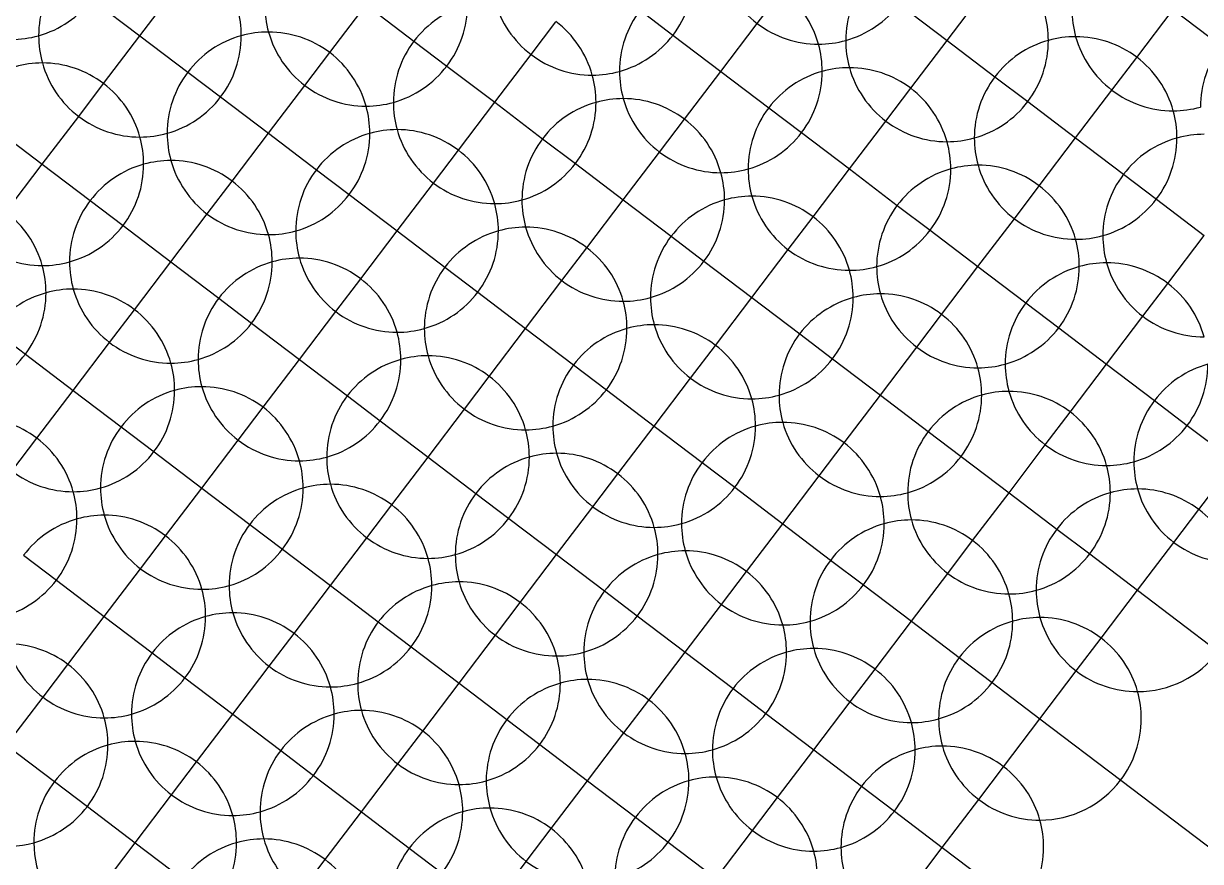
# Model space of a CAD drawing. Extents: x -4240 to 278603, y -63941 to 80916.
# Drawn here: x 23173 to 40594, y 12167 to 24573 of the extents above; entities that cross this region are included whole.
import ezdxf

# ---------------------------------------------------------------- set-up
doc = ezdxf.new("R2010")
doc.units = 0
doc.header["$LTSCALE"] = 1000
doc.header["$MEASUREMENT"] = 0

msp = doc.modelspace()

# ---------------------------------------------------------------- linework, layer by layer
at = {"color": 252}
for p, q in [((24896, 24392), (25433, 25101)), ((24896, 24392), (25433, 25101)), ((24187, 24930), (24896, 24392)), ((24187, 24930), (24896, 24392)), ((34033, 24573), (34402, 25059)), ((34033, 24573), (34402, 25059)), ((36843, 24323), (37381, 25031)), ((36843, 24323), (37381, 25031)), ((27706, 24142), (28244, 24850)), ((27706, 24142), (28244, 24850)), ((28244, 24850), (28952, 24313)), ((28244, 24850), (28952, 24313)), ((32300, 24771), (32786, 24402)), ((32300, 24771), (32786, 24402)), ((36134, 24860), (36843, 24323)), ((36134, 24860), (36843, 24323)), ((39653, 24072), (40191, 24781)), ((39653, 24072), (40191, 24781)), ((40191, 24781), (40899, 24243)), ((40191, 24781), (40899, 24243)), ((30685, 24114), (31054, 24600)), ((30685, 24114), (31054, 24600)), ((33495, 23864), (34033, 24573)), ((33495, 23864), (34033, 24573)), ((24358, 23684), (24896, 24392)), ((24358, 23684), (24896, 24392)), ((24896, 24392), (25604, 23854)), ((24896, 24392), (25604, 23854)), ((32786, 24402), (33495, 23864)), ((32786, 24402), (33495, 23864)), ((28952, 24313), (29438, 23943)), ((28952, 24313), (29438, 23943)), ((36305, 23614), (36843, 24323)), ((36305, 23614), (36843, 24323)), ((36843, 24323), (37551, 23785)), ((36843, 24323), (37551, 23785)), ((27337, 23656), (27706, 24142)), ((27337, 23656), (27706, 24142)), ((30147, 23406), (30685, 24114)), ((30147, 23406), (30685, 24114)), ((39284, 23586), (39653, 24072)), ((39284, 23586), (39653, 24072)), ((29438, 23943), (30147, 23406)), ((29438, 23943), (30147, 23406)), ((25604, 23854), (26090, 23485)), ((25604, 23854), (26090, 23485)), ((32957, 23156), (33495, 23864)), ((32957, 23156), (33495, 23864)), ((33495, 23864), (34203, 23326)), ((33495, 23864), (34203, 23326)), ((37551, 23785), (38038, 23416)), ((37551, 23785), (38038, 23416)), ((23989, 23197), (24358, 23684)), ((23989, 23197), (24358, 23684)), ((26799, 22947), (27337, 23656)), ((26799, 22947), (27337, 23656)), ((35936, 23128), (36305, 23614)), ((35936, 23128), (36305, 23614)), ((38746, 22878), (39284, 23586)), ((38746, 22878), (39284, 23586)), ((26090, 23485), (26799, 22947)), ((26090, 23485), (26799, 22947)), ((29609, 22697), (30147, 23406)), ((29609, 22697), (30147, 23406)), ((30147, 23406), (30855, 22868)), ((30147, 23406), (30855, 22868)), ((38038, 23416), (38746, 22878)), ((38038, 23416), (38746, 22878)), ((23451, 22489), (23989, 23197)), ((23451, 22489), (23989, 23197)), ((34203, 23326), (34690, 22957)), ((34203, 23326), (34690, 22957)), ((22742, 23027), (23451, 22489)), ((22742, 23027), (23451, 22489)), ((32588, 22669), (32957, 23156)), ((32588, 22669), (32957, 23156)), ((35398, 22419), (35936, 23128)), ((35398, 22419), (35936, 23128)), ((26261, 22239), (26799, 22947)), ((26261, 22239), (26799, 22947)), ((26799, 22947), (27507, 22409)), ((26799, 22947), (27507, 22409)), ((30855, 22868), (31342, 22499)), ((30855, 22868), (31342, 22499)), ((34690, 22957), (35398, 22419)), ((34690, 22957), (35398, 22419)), ((38208, 22169), (38746, 22878)), ((38208, 22169), (38746, 22878)), ((38746, 22878), (39454, 22340)), ((38746, 22878), (39454, 22340)), ((29240, 22211), (29609, 22697)), ((29240, 22211), (29609, 22697)), ((32050, 21961), (32588, 22669)), ((32050, 21961), (32588, 22669)), ((22913, 21780), (23451, 22489)), ((22913, 21780), (23451, 22489)), ((23451, 22489), (24159, 21951)), ((23451, 22489), (24159, 21951)), ((31342, 22499), (32050, 21961)), ((31342, 22499), (32050, 21961)), ((27507, 22409), (27994, 22040)), ((27507, 22409), (27994, 22040)), ((34860, 21711), (35398, 22419)), ((34860, 21711), (35398, 22419)), ((35398, 22419), (36106, 21881)), ((35398, 22419), (36106, 21881)), ((39454, 22340), (39941, 21971)), ((39454, 22340), (39941, 21971)), ((25892, 21753), (26261, 22239)), ((25892, 21753), (26261, 22239)), ((28702, 21502), (29240, 22211)), ((28702, 21502), (29240, 22211)), ((37839, 21683), (38208, 22169)), ((37839, 21683), (38208, 22169)), ((24159, 21951), (24646, 21582)), ((24159, 21951), (24646, 21582)), ((27994, 22040), (28702, 21502)), ((27994, 22040), (28702, 21502)), ((31512, 21252), (32050, 21961)), ((31512, 21252), (32050, 21961)), ((32050, 21961), (32758, 21423)), ((32050, 21961), (32758, 21423)), ((39941, 21971), (40649, 21433)), ((39941, 21971), (40649, 21433)), ((36106, 21881), (36593, 21512)), ((36106, 21881), (36593, 21512)), ((25354, 21044), (25892, 21753)), ((25354, 21044), (25892, 21753)), ((34491, 21225), (34860, 21711)), ((34491, 21225), (34860, 21711)), ((37301, 20975), (37839, 21683)), ((37301, 20975), (37839, 21683)), ((24646, 21582), (25354, 21044)), ((24646, 21582), (25354, 21044)), ((28164, 20794), (28702, 21502)), ((28164, 20794), (28702, 21502)), ((28702, 21502), (29410, 20965)), ((28702, 21502), (29410, 20965)), ((36593, 21512), (37301, 20975)), ((36593, 21512), (37301, 20975)), ((40111, 20724), (40649, 21433)), ((40111, 20724), (40649, 21433)), ((32758, 21423), (33245, 21054)), ((32758, 21423), (33245, 21054)), ((31143, 20766), (31512, 21252)), ((31143, 20766), (31512, 21252)), ((33953, 20516), (34491, 21225)), ((33953, 20516), (34491, 21225)), ((24816, 20336), (25354, 21044)), ((24816, 20336), (25354, 21044)), ((25354, 21044), (26062, 20506)), ((25354, 21044), (26062, 20506)), ((29410, 20965), (29897, 20595)), ((29410, 20965), (29897, 20595)), ((33245, 21054), (33953, 20516)), ((33245, 21054), (33953, 20516)), ((36763, 20266), (37301, 20975)), ((36763, 20266), (37301, 20975)), ((37301, 20975), (38010, 20437)), ((37301, 20975), (38010, 20437)), ((27795, 20308), (28164, 20794)), ((27795, 20308), (28164, 20794)), ((30605, 20058), (31143, 20766)), ((30605, 20058), (31143, 20766)), ((29897, 20595), (30605, 20058)), ((29897, 20595), (30605, 20058)), ((39742, 20238), (40111, 20724)), ((39742, 20238), (40111, 20724)), ((26062, 20506), (26549, 20137)), ((26062, 20506), (26549, 20137)), ((33415, 19808), (33953, 20516)), ((33415, 19808), (33953, 20516)), ((33953, 20516), (34662, 19978)), ((33953, 20516), (34662, 19978)), ((38010, 20437), (38496, 20068)), ((38010, 20437), (38496, 20068)), ((24447, 19849), (24816, 20336)), ((24447, 19849), (24816, 20336)), ((27257, 19599), (27795, 20308)), ((27257, 19599), (27795, 20308)), ((36394, 19780), (36763, 20266)), ((36394, 19780), (36763, 20266)), ((39204, 19530), (39742, 20238)), ((39204, 19530), (39742, 20238)), ((22714, 20048), (23201, 19679)), ((22714, 20048), (23201, 19679)), ((26549, 20137), (27257, 19599)), ((26549, 20137), (27257, 19599)), ((30067, 19349), (30605, 20058)), ((30067, 19349), (30605, 20058)), ((30605, 20058), (31314, 19520)), ((30605, 20058), (31314, 19520)), ((38496, 20068), (39204, 19530)), ((38496, 20068), (39204, 19530)), ((34662, 19978), (35148, 19609)), ((34662, 19978), (35148, 19609)), ((23909, 19141), (24447, 19849)), ((23909, 19141), (24447, 19849)), ((33046, 19321), (33415, 19808)), ((33046, 19321), (33415, 19808)), ((35856, 19071), (36394, 19780)), ((35856, 19071), (36394, 19780)), ((23201, 19679), (23909, 19141)), ((23201, 19679), (23909, 19141)), ((26719, 18891), (27257, 19599)), ((26719, 18891), (27257, 19599)), ((27257, 19599), (27966, 19061)), ((27257, 19599), (27966, 19061)), ((31314, 19520), (31800, 19151)), ((31314, 19520), (31800, 19151)), ((35148, 19609), (35856, 19071)), ((35148, 19609), (35856, 19071)), ((38667, 18821), (39204, 19530)), ((38667, 18821), (39204, 19530)), ((39204, 19530), (39913, 18992)), ((39204, 19530), (39913, 18992)), ((29698, 18863), (30067, 19349)), ((29698, 18863), (30067, 19349)), ((32508, 18613), (33046, 19321)), ((32508, 18613), (33046, 19321)), ((23371, 18432), (23909, 19141)), ((23371, 18432), (23909, 19141)), ((23909, 19141), (24618, 18603)), ((23909, 19141), (24618, 18603)), ((27966, 19061), (28452, 18692)), ((27966, 19061), (28452, 18692)), ((31800, 19151), (32508, 18613)), ((31800, 19151), (32508, 18613)), ((35319, 18363), (35856, 19071)), ((35319, 18363), (35856, 19071)), ((35856, 19071), (36565, 18533)), ((35856, 19071), (36565, 18533)), ((39913, 18992), (40399, 18623)), ((39913, 18992), (40399, 18623)), ((26350, 18405), (26719, 18891)), ((26350, 18405), (26719, 18891)), ((29160, 18154), (29698, 18863)), ((29160, 18154), (29698, 18863)), ((38297, 18335), (38667, 18821)), ((38297, 18335), (38667, 18821)), ((28452, 18692), (29160, 18154)), ((28452, 18692), (29160, 18154)), ((24618, 18603), (25104, 18234)), ((24618, 18603), (25104, 18234)), ((31971, 17904), (32508, 18613)), ((31971, 17904), (32508, 18613)), ((32508, 18613), (33217, 18075)), ((32508, 18613), (33217, 18075)), ((36565, 18533), (37051, 18164)), ((36565, 18533), (37051, 18164)), ((40399, 18623), (41108, 18085)), ((40399, 18623), (41108, 18085)), ((23002, 17946), (23371, 18432)), ((23002, 17946), (23371, 18432)), ((25812, 17696), (26350, 18405)), ((25812, 17696), (26350, 18405)), ((34949, 17877), (35319, 18363)), ((34949, 17877), (35319, 18363)), ((37760, 17627), (38297, 18335)), ((37760, 17627), (38297, 18335)), ((25104, 18234), (25812, 17696)), ((25104, 18234), (25812, 17696)), ((28623, 17446), (29160, 18154)), ((28623, 17446), (29160, 18154)), ((29160, 18154), (29869, 17617)), ((29160, 18154), (29869, 17617)), ((37051, 18164), (37760, 17627)), ((37051, 18164), (37760, 17627)), ((33217, 18075), (33703, 17706)), ((33217, 18075), (33703, 17706)), ((40570, 17376), (41108, 18085)), ((40570, 17376), (41108, 18085)), ((31601, 17418), (31971, 17904)), ((31601, 17418), (31971, 17904)), ((34412, 17168), (34949, 17877)), ((34412, 17168), (34949, 17877)), ((25275, 16988), (25812, 17696)), ((25275, 16988), (25812, 17696)), ((25812, 17696), (26521, 17158)), ((25812, 17696), (26521, 17158)), ((29869, 17617), (30355, 17247)), ((29869, 17617), (30355, 17247)), ((33703, 17706), (34412, 17168)), ((33703, 17706), (34412, 17168)), ((37222, 16918), (37760, 17627)), ((37222, 16918), (37760, 17627)), ((37760, 17627), (38468, 17089)), ((37760, 17627), (38468, 17089)), ((28253, 16960), (28623, 17446)), ((28253, 16960), (28623, 17446)), ((30355, 17247), (31064, 16710)), ((30355, 17247), (31064, 16710)), ((31064, 16710), (31601, 17418)), ((31064, 16710), (31601, 17418)), ((40201, 16890), (40570, 17376)), ((40201, 16890), (40570, 17376)), ((26521, 17158), (27007, 16789)), ((26521, 17158), (27007, 16789)), ((33874, 16460), (34412, 17168)), ((33874, 16460), (34412, 17168)), ((34412, 17168), (35120, 16630)), ((34412, 17168), (35120, 16630)), ((38468, 17089), (38954, 16720)), ((38468, 17089), (38954, 16720)), ((24905, 16501), (25275, 16988)), ((24905, 16501), (25275, 16988)), ((27716, 16251), (28253, 16960)), ((27716, 16251), (28253, 16960)), ((36853, 16432), (37222, 16918)), ((36853, 16432), (37222, 16918)), ((27007, 16789), (27716, 16251)), ((27007, 16789), (27716, 16251)), ((39663, 16182), (40201, 16890)), ((39663, 16182), (40201, 16890)), ((23173, 16700), (23659, 16331)), ((23173, 16700), (23659, 16331)), ((30526, 16001), (31064, 16710)), ((30526, 16001), (31064, 16710)), ((31064, 16710), (31772, 16172)), ((31064, 16710), (31772, 16172)), ((35120, 16630), (35606, 16261)), ((35120, 16630), (35606, 16261)), ((38954, 16720), (39663, 16182)), ((38954, 16720), (39663, 16182)), ((24368, 15793), (24905, 16501)), ((24368, 15793), (24905, 16501)), ((33505, 15973), (33874, 16460)), ((33505, 15973), (33874, 16460)), ((36315, 15723), (36853, 16432)), ((36315, 15723), (36853, 16432)), ((23659, 16331), (24368, 15793)), ((23659, 16331), (24368, 15793)), ((27178, 15543), (27716, 16251)), ((27178, 15543), (27716, 16251)), ((27716, 16251), (28424, 15713)), ((27716, 16251), (28424, 15713)), ((35606, 16261), (36315, 15723)), ((35606, 16261), (36315, 15723)), ((31772, 16172), (32258, 15803)), ((31772, 16172), (32258, 15803)), ((39125, 15473), (39663, 16182)), ((39125, 15473), (39663, 16182)), ((39663, 16182), (40858, 15275)), ((39663, 16182), (40858, 15275)), ((30157, 15515), (30526, 16001)), ((30157, 15515), (30526, 16001)), ((32967, 15265), (33505, 15973)), ((32967, 15265), (33505, 15973)), ((23830, 15084), (24368, 15793)), ((23830, 15084), (24368, 15793)), ((24368, 15793), (25076, 15255)), ((24368, 15793), (25076, 15255)), ((28424, 15713), (28910, 15344)), ((28424, 15713), (28910, 15344)), ((32258, 15803), (32967, 15265)), ((32258, 15803), (32967, 15265)), ((35777, 15015), (36315, 15723)), ((35777, 15015), (36315, 15723)), ((36315, 15723), (37023, 15185)), ((36315, 15723), (37023, 15185)), ((26809, 15057), (27178, 15543)), ((26809, 15057), (27178, 15543)), ((29619, 14806), (30157, 15515)), ((29619, 14806), (30157, 15515)), ((28910, 15344), (29619, 14806)), ((28910, 15344), (29619, 14806)), ((38756, 14987), (39125, 15473)), ((38756, 14987), (39125, 15473)), ((25076, 15255), (25562, 14886)), ((25076, 15255), (25562, 14886)), ((32429, 14556), (32967, 15265)), ((32429, 14556), (32967, 15265)), ((32967, 15265), (33675, 14727)), ((32967, 15265), (33675, 14727)), ((37023, 15185), (37510, 14816)), ((37023, 15185), (37510, 14816)), ((23461, 14598), (23830, 15084)), ((23461, 14598), (23830, 15084)), ((26271, 14348), (26809, 15057)), ((26271, 14348), (26809, 15057)), ((35408, 14529), (35777, 15015)), ((35408, 14529), (35777, 15015)), ((38218, 14279), (38756, 14987)), ((38218, 14279), (38756, 14987)), ((25562, 14886), (26271, 14348)), ((25562, 14886), (26271, 14348)), ((37510, 14816), (38218, 14279)), ((37510, 14816), (38218, 14279)), ((29081, 14098), (29619, 14806)), ((29081, 14098), (29619, 14806)), ((29619, 14806), (30327, 14269)), ((29619, 14806), (30327, 14269)), ((33675, 14727), (34162, 14358)), ((33675, 14727), (34162, 14358)), ((22923, 13890), (23461, 14598)), ((22923, 13890), (23461, 14598)), ((32060, 14070), (32429, 14556)), ((32060, 14070), (32429, 14556)), ((34870, 13820), (35408, 14529)), ((34870, 13820), (35408, 14529)), ((25733, 13640), (26271, 14348)), ((25733, 13640), (26271, 14348)), ((26271, 14348), (26979, 13810)), ((26271, 14348), (26979, 13810)), ((34162, 14358), (34870, 13820)), ((34162, 14358), (34870, 13820)), ((30327, 14269), (30814, 13899)), ((30327, 14269), (30814, 13899)), ((37680, 13570), (38218, 14279)), ((37680, 13570), (38218, 14279)), ((38218, 14279), (39413, 13372)), ((38218, 14279), (39413, 13372)), ((28712, 13612), (29081, 14098)), ((28712, 13612), (29081, 14098)), ((31522, 13362), (32060, 14070)), ((31522, 13362), (32060, 14070)), ((22923, 13890), (23631, 13352)), ((22923, 13890), (23631, 13352)), ((26979, 13810), (27466, 13441)), ((26979, 13810), (27466, 13441)), ((30814, 13899), (31522, 13362)), ((30814, 13899), (31522, 13362)), ((34332, 13112), (34870, 13820)), ((34332, 13112), (34870, 13820)), ((34870, 13820), (35578, 13282)), ((34870, 13820), (35578, 13282)), ((25364, 13153), (25733, 13640)), ((25364, 13153), (25733, 13640)), ((28174, 12903), (28712, 13612)), ((28174, 12903), (28712, 13612)), ((27466, 13441), (28174, 12903)), ((27466, 13441), (28174, 12903)), ((37311, 13084), (37680, 13570)), ((37311, 13084), (37680, 13570)), ((23631, 13352), (24118, 12983)), ((23631, 13352), (24118, 12983)), ((30984, 12653), (31522, 13362)), ((30984, 12653), (31522, 13362)), ((31522, 13362), (32230, 12824)), ((31522, 13362), (32230, 12824)), ((35578, 13282), (36065, 12913)), ((35578, 13282), (36065, 12913)), ((39413, 13372), (51681, 4059)), ((39413, 13372), (51681, 4059)), ((24826, 12445), (25364, 13153)), ((24826, 12445), (25364, 13153)), ((33963, 12625), (34332, 13112)), ((33963, 12625), (34332, 13112)), ((36773, 12375), (37311, 13084)), ((36773, 12375), (37311, 13084)), ((24118, 12983), (24826, 12445)), ((24118, 12983), (24826, 12445)), ((27636, 12195), (28174, 12903)), ((27636, 12195), (28174, 12903)), ((28174, 12903), (28882, 12365)), ((28174, 12903), (28882, 12365)), ((36065, 12913), (36773, 12375)), ((36065, 12913), (36773, 12375)), ((32230, 12824), (32717, 12455)), ((32230, 12824), (32717, 12455)), ((30615, 12167), (30984, 12653)), ((30615, 12167), (30984, 12653)), ((33425, 11917), (33963, 12625)), ((33425, 11917), (33963, 12625)), ((23919, 11250), (24826, 12445)), ((23919, 11250), (24826, 12445)), ((24826, 12445), (25534, 11907)), ((24826, 12445), (25534, 11907)), ((32717, 12455), (33425, 11917)), ((32717, 12455), (33425, 11917)), ((36235, 11667), (36773, 12375)), ((36235, 11667), (36773, 12375)), ((36773, 12375), (37968, 11468)), ((36773, 12375), (37968, 11468)), ((27267, 11709), (27636, 12195)), ((27267, 11709), (27636, 12195)), ((28882, 12365), (29369, 11996)), ((28882, 12365), (29369, 11996)), ((30077, 11458), (30615, 12167)), ((30077, 11458), (30615, 12167))]:
    msp.add_line(p, q, dxfattribs=at)
for centre, start, end in [((24896, 24392), 142.7966, 180), ((24896, 24392), 142.7966, 180), ((31592, 25309), 322.7966, 0), ((31592, 25309), 322.7966, 0), ((34940, 25767), 195.5932, 232.7966), ((36843, 24323), 142.7966, 180), ((36843, 24323), 142.7966, 180), ((22992, 25837), 285.5932, 322.7966), ((22992, 25837), 285.5932, 322.7966), ((33495, 23864), 15.5932, 52.7966), ((33495, 23864), 15.5932, 52.7966), ((24896, 24392), 0, 15.5932), ((24896, 24392), 0, 15.5932), ((28244, 24850), 180, 195.5932), ((28244, 24850), 180, 195.5932), ((30147, 23406), 105.5932, 142.7966), ((30147, 23406), 105.5932, 142.7966), ((28244, 24850), 322.7966, 0), ((28244, 24850), 322.7966, 0), ((31592, 25309), 195.5932, 232.7966), ((31592, 25309), 195.5932, 232.7966), ((33495, 23864), 142.7966, 180), ((33495, 23864), 142.7966, 180), ((34940, 25767), 285.5932, 322.7966), ((34940, 25767), 285.5932, 322.7966), ((40191, 24781), 180, 195.5932), ((40191, 24781), 180, 195.5932), ((30147, 23406), 15.5932, 52.7966), ((30147, 23406), 15.5932, 52.7966), ((34940, 25767), 232.7966, 270), ((34940, 25767), 232.7966, 270), ((36843, 24323), 0, 15.5932), ((36843, 24323), 0, 15.5932), ((22992, 25837), 270, 285.5932), ((22992, 25837), 270, 285.5932), ((24896, 24392), 180, 195.5932), ((24896, 24392), 180, 195.5932), ((26799, 22947), 105.5932, 142.7966), ((26799, 22947), 105.5932, 142.7966), ((24896, 24392), 322.7966, 0), ((24896, 24392), 322.7966, 0), ((26799, 22947), 90, 105.5932), ((26799, 22947), 90, 105.5932), ((26799, 22947), 52.7966, 90), ((28244, 24850), 195.5932, 232.7966), ((26799, 22947), 52.7966, 90), ((28244, 24850), 195.5932, 232.7966), ((31592, 25309), 285.5932, 322.7966), ((31592, 25309), 285.5932, 322.7966), ((30147, 23406), 142.7966, 180), ((30147, 23406), 142.7966, 180), ((34940, 25767), 270, 285.5932), ((34940, 25767), 270, 285.5932), ((33495, 23864), 0, 15.5932), ((33495, 23864), 0, 15.5932), ((36843, 24323), 180, 195.5932), ((36843, 24323), 180, 195.5932), ((38746, 22878), 105.5932, 142.7966), ((38746, 22878), 105.5932, 142.7966), ((36843, 24323), 322.7966, 0), ((36843, 24323), 322.7966, 0), ((38746, 22878), 90, 105.5932), ((38746, 22878), 90, 105.5932), ((38746, 22878), 52.7966, 90), ((40191, 24781), 195.5932, 232.7966), ((38746, 22878), 52.7966, 90), ((40191, 24781), 195.5932, 232.7966), ((42094, 23336), 142.7966, 180), ((26799, 22947), 15.5932, 52.7966), ((26799, 22947), 15.5932, 52.7966), ((31592, 25309), 232.7966, 270), ((31592, 25309), 232.7966, 270), ((38746, 22878), 15.5932, 52.7966), ((38746, 22878), 15.5932, 52.7966), ((23451, 22489), 90, 105.5932), ((23451, 22489), 90, 105.5932), ((23451, 22489), 52.7966, 90), ((24896, 24392), 195.5932, 232.7966), ((23451, 22489), 52.7966, 90), ((24896, 24392), 195.5932, 232.7966), ((28244, 24850), 285.5932, 322.7966), ((28244, 24850), 285.5932, 322.7966), ((35398, 22419), 90, 105.5932), ((35398, 22419), 90, 105.5932), ((35398, 22419), 52.7966, 90), ((36843, 24323), 195.5932, 232.7966), ((35398, 22419), 52.7966, 90), ((36843, 24323), 195.5932, 232.7966), ((26799, 22947), 142.7966, 180), ((26799, 22947), 142.7966, 180), ((31592, 25309), 270, 285.5932), ((31592, 25309), 270, 285.5932), ((30147, 23406), 0, 15.5932), ((30147, 23406), 0, 15.5932), ((33495, 23864), 180, 195.5932), ((33495, 23864), 180, 195.5932), ((35398, 22419), 105.5932, 142.7966), ((35398, 22419), 105.5932, 142.7966), ((33495, 23864), 322.7966, 0), ((33495, 23864), 322.7966, 0), ((38746, 22878), 142.7966, 180), ((38746, 22878), 142.7966, 180), ((23451, 22489), 15.5932, 52.7966), ((23451, 22489), 15.5932, 52.7966), ((28244, 24850), 232.7966, 270), ((28244, 24850), 232.7966, 270), ((35398, 22419), 15.5932, 52.7966), ((35398, 22419), 15.5932, 52.7966), ((40191, 24781), 232.7966, 270), ((40191, 24781), 232.7966, 270), ((24896, 24392), 285.5932, 322.7966), ((24896, 24392), 285.5932, 322.7966), ((28244, 24850), 270, 285.5932), ((28244, 24850), 270, 285.5932), ((26799, 22947), 0, 15.5932), ((26799, 22947), 0, 15.5932), ((30147, 23406), 180, 195.5932), ((30147, 23406), 180, 195.5932), ((32050, 21961), 105.5932, 142.7966), ((32050, 21961), 105.5932, 142.7966), ((30147, 23406), 322.7966, 0), ((30147, 23406), 322.7966, 0), ((32050, 21961), 90, 105.5932), ((32050, 21961), 90, 105.5932), ((32050, 21961), 52.7966, 90), ((33495, 23864), 195.5932, 232.7966), ((32050, 21961), 52.7966, 90), ((33495, 23864), 195.5932, 232.7966), ((36843, 24323), 285.5932, 322.7966), ((36843, 24323), 285.5932, 322.7966), ((24896, 24392), 232.7966, 270), ((24896, 24392), 232.7966, 270), ((35398, 22419), 142.7966, 180), ((35398, 22419), 142.7966, 180), ((40191, 24781), 270, 285.5932), ((40191, 24781), 270, 285.5932), ((38746, 22878), 0, 15.5932), ((38746, 22878), 0, 15.5932), ((28702, 21502), 90, 105.5932), ((28702, 21502), 90, 105.5932), ((28702, 21502), 52.7966, 90), ((30147, 23406), 195.5932, 232.7966), ((28702, 21502), 52.7966, 90), ((30147, 23406), 195.5932, 232.7966), ((32050, 21961), 15.5932, 52.7966), ((32050, 21961), 15.5932, 52.7966), ((36843, 24323), 232.7966, 270), ((36843, 24323), 232.7966, 270), ((24896, 24392), 270, 285.5932), ((24896, 24392), 270, 285.5932), ((23451, 22489), 0, 15.5932), ((23451, 22489), 0, 15.5932), ((26799, 22947), 180, 195.5932), ((26799, 22947), 180, 195.5932), ((28702, 21502), 105.5932, 142.7966), ((28702, 21502), 105.5932, 142.7966), ((26799, 22947), 322.7966, 0), ((26799, 22947), 322.7966, 0), ((32050, 21961), 142.7966, 180), ((32050, 21961), 142.7966, 180), ((33495, 23864), 285.5932, 322.7966), ((33495, 23864), 285.5932, 322.7966), ((36843, 24323), 270, 285.5932), ((36843, 24323), 270, 285.5932), ((35398, 22419), 0, 15.5932), ((35398, 22419), 0, 15.5932), ((38746, 22878), 180, 195.5932), ((38746, 22878), 180, 195.5932), ((40649, 21433), 105.5932, 142.7966), ((40649, 21433), 105.5932, 142.7966), ((38746, 22878), 322.7966, 0), ((38746, 22878), 322.7966, 0), ((40649, 21433), 90, 105.5932), ((40649, 21433), 90, 105.5932), ((28702, 21502), 15.5932, 52.7966), ((28702, 21502), 15.5932, 52.7966), ((33495, 23864), 232.7966, 270), ((33495, 23864), 232.7966, 270), ((25354, 21044), 105.5932, 142.7966), ((25354, 21044), 105.5932, 142.7966), ((23451, 22489), 322.7966, 0), ((23451, 22489), 322.7966, 0), ((25354, 21044), 90, 105.5932), ((25354, 21044), 90, 105.5932), ((25354, 21044), 52.7966, 90), ((26799, 22947), 195.5932, 232.7966), ((25354, 21044), 52.7966, 90), ((26799, 22947), 195.5932, 232.7966), ((30147, 23406), 285.5932, 322.7966), ((30147, 23406), 285.5932, 322.7966), ((37301, 20975), 90, 105.5932), ((37301, 20975), 90, 105.5932), ((37301, 20975), 52.7966, 90), ((38746, 22878), 195.5932, 232.7966), ((37301, 20975), 52.7966, 90), ((38746, 22878), 195.5932, 232.7966), ((28702, 21502), 142.7966, 180), ((28702, 21502), 142.7966, 180), ((33495, 23864), 270, 285.5932), ((33495, 23864), 270, 285.5932), ((32050, 21961), 0, 15.5932), ((32050, 21961), 0, 15.5932), ((35398, 22419), 180, 195.5932), ((35398, 22419), 180, 195.5932), ((37301, 20975), 105.5932, 142.7966), ((37301, 20975), 105.5932, 142.7966), ((35398, 22419), 322.7966, 0), ((35398, 22419), 322.7966, 0), ((40649, 21433), 142.7966, 180), ((40649, 21433), 142.7966, 180), ((25354, 21044), 15.5932, 52.7966), ((25354, 21044), 15.5932, 52.7966), ((30147, 23406), 232.7966, 270), ((30147, 23406), 232.7966, 270), ((37301, 20975), 15.5932, 52.7966), ((37301, 20975), 15.5932, 52.7966), ((25354, 21044), 142.7966, 180), ((25354, 21044), 142.7966, 180), ((26799, 22947), 285.5932, 322.7966), ((26799, 22947), 285.5932, 322.7966), ((30147, 23406), 270, 285.5932), ((30147, 23406), 270, 285.5932), ((32050, 21961), 180, 195.5932), ((32050, 21961), 180, 195.5932), ((33953, 20516), 105.5932, 142.7966), ((33953, 20516), 105.5932, 142.7966), ((32050, 21961), 322.7966, 0), ((32050, 21961), 322.7966, 0), ((33953, 20516), 90, 105.5932), ((33953, 20516), 90, 105.5932), ((33953, 20516), 52.7966, 90), ((35398, 22419), 195.5932, 232.7966), ((33953, 20516), 52.7966, 90), ((35398, 22419), 195.5932, 232.7966), ((38746, 22878), 285.5932, 322.7966), ((38746, 22878), 285.5932, 322.7966), ((22006, 20586), 15.5932, 52.7966), ((22006, 20586), 15.5932, 52.7966), ((28702, 21502), 0, 15.5932), ((28702, 21502), 0, 15.5932), ((37301, 20975), 142.7966, 180), ((37301, 20975), 142.7966, 180), ((26799, 22947), 232.7966, 270), ((26799, 22947), 232.7966, 270), ((33953, 20516), 15.5932, 52.7966), ((33953, 20516), 15.5932, 52.7966), ((38746, 22878), 232.7966, 270), ((38746, 22878), 232.7966, 270), ((23451, 22489), 285.5932, 322.7966), ((23451, 22489), 285.5932, 322.7966), ((26799, 22947), 270, 285.5932), ((26799, 22947), 270, 285.5932), ((25354, 21044), 0, 15.5932), ((25354, 21044), 0, 15.5932), ((28702, 21502), 180, 195.5932), ((28702, 21502), 180, 195.5932), ((30605, 20058), 105.5932, 142.7966), ((30605, 20058), 105.5932, 142.7966), ((28702, 21502), 322.7966, 0), ((28702, 21502), 322.7966, 0), ((30605, 20058), 90, 105.5932), ((30605, 20058), 90, 105.5932), ((30605, 20058), 52.7966, 90), ((32050, 21961), 195.5932, 232.7966), ((30605, 20058), 52.7966, 90), ((32050, 21961), 195.5932, 232.7966), ((35398, 22419), 285.5932, 322.7966), ((35398, 22419), 285.5932, 322.7966), ((38746, 22878), 270, 285.5932), ((38746, 22878), 270, 285.5932), ((40649, 21433), 180, 195.5932), ((40649, 21433), 180, 195.5932), ((23451, 22489), 232.7966, 270), ((23451, 22489), 232.7966, 270), ((33953, 20516), 142.7966, 180), ((33953, 20516), 142.7966, 180), ((37301, 20975), 0, 15.5932), ((37301, 20975), 0, 15.5932), ((27257, 19599), 90, 105.5932), ((27257, 19599), 90, 105.5932), ((27257, 19599), 52.7966, 90), ((28702, 21502), 195.5932, 232.7966), ((27257, 19599), 52.7966, 90), ((28702, 21502), 195.5932, 232.7966), ((30605, 20058), 15.5932, 52.7966), ((30605, 20058), 15.5932, 52.7966), ((35398, 22419), 232.7966, 270), ((35398, 22419), 232.7966, 270), ((23451, 22489), 270, 285.5932), ((23451, 22489), 270, 285.5932), ((22006, 20586), 0, 15.5932), ((22006, 20586), 0, 15.5932), ((25354, 21044), 180, 195.5932), ((25354, 21044), 180, 195.5932), ((27257, 19599), 105.5932, 142.7966), ((27257, 19599), 105.5932, 142.7966), ((25354, 21044), 322.7966, 0), ((25354, 21044), 322.7966, 0), ((30605, 20058), 142.7966, 180), ((30605, 20058), 142.7966, 180), ((32050, 21961), 285.5932, 322.7966), ((32050, 21961), 285.5932, 322.7966), ((35398, 22419), 270, 285.5932), ((35398, 22419), 270, 285.5932), ((33953, 20516), 0, 15.5932), ((33953, 20516), 0, 15.5932), ((37301, 20975), 180, 195.5932), ((37301, 20975), 180, 195.5932), ((39204, 19530), 105.5932, 142.7966), ((39204, 19530), 105.5932, 142.7966), ((37301, 20975), 322.7966, 0), ((37301, 20975), 322.7966, 0), ((39204, 19530), 90, 105.5932), ((39204, 19530), 90, 105.5932), ((39204, 19530), 52.7966, 90), ((40649, 21433), 195.5932, 232.7966), ((39204, 19530), 52.7966, 90), ((40649, 21433), 195.5932, 232.7966), ((27257, 19599), 15.5932, 52.7966), ((27257, 19599), 15.5932, 52.7966), ((32050, 21961), 232.7966, 270), ((32050, 21961), 232.7966, 270), ((23909, 19141), 105.5932, 142.7966), ((23909, 19141), 105.5932, 142.7966), ((22006, 20586), 322.7966, 0), ((22006, 20586), 322.7966, 0), ((23909, 19141), 90, 105.5932), ((23909, 19141), 90, 105.5932), ((23909, 19141), 52.7966, 90), ((25354, 21044), 195.5932, 232.7966), ((23909, 19141), 52.7966, 90), ((25354, 21044), 195.5932, 232.7966), ((28702, 21502), 285.5932, 322.7966), ((28702, 21502), 285.5932, 322.7966), ((35856, 19071), 90, 105.5932), ((35856, 19071), 90, 105.5932), ((35856, 19071), 52.7966, 90), ((37301, 20975), 195.5932, 232.7966), ((35856, 19071), 52.7966, 90), ((37301, 20975), 195.5932, 232.7966), ((39204, 19530), 15.5932, 52.7966), ((39204, 19530), 15.5932, 52.7966), ((27257, 19599), 142.7966, 180), ((27257, 19599), 142.7966, 180), ((32050, 21961), 270, 285.5932), ((32050, 21961), 270, 285.5932), ((30605, 20058), 0, 15.5932), ((30605, 20058), 0, 15.5932), ((33953, 20516), 180, 195.5932), ((33953, 20516), 180, 195.5932), ((35856, 19071), 105.5932, 142.7966), ((35856, 19071), 105.5932, 142.7966), ((33953, 20516), 322.7966, 0), ((33953, 20516), 322.7966, 0), ((39204, 19530), 142.7966, 180), ((39204, 19530), 142.7966, 180), ((23909, 19141), 15.5932, 52.7966), ((23909, 19141), 15.5932, 52.7966), ((28702, 21502), 232.7966, 270), ((28702, 21502), 232.7966, 270), ((35856, 19071), 15.5932, 52.7966), ((35856, 19071), 15.5932, 52.7966), ((40649, 21433), 232.7966, 270), ((40649, 21433), 232.7966, 270), ((25354, 21044), 285.5932, 322.7966), ((25354, 21044), 285.5932, 322.7966), ((28702, 21502), 270, 285.5932), ((28702, 21502), 270, 285.5932), ((30605, 20058), 180, 195.5932), ((30605, 20058), 180, 195.5932), ((32508, 18613), 105.5932, 142.7966), ((32508, 18613), 105.5932, 142.7966), ((30605, 20058), 322.7966, 0), ((30605, 20058), 322.7966, 0), ((32508, 18613), 90, 105.5932), ((32508, 18613), 90, 105.5932), ((32508, 18613), 52.7966, 90), ((33953, 20516), 195.5932, 232.7966), ((32508, 18613), 52.7966, 90), ((33953, 20516), 195.5932, 232.7966), ((37301, 20975), 285.5932, 322.7966), ((37301, 20975), 285.5932, 322.7966), ((27257, 19599), 0, 15.5932), ((27257, 19599), 0, 15.5932), ((35856, 19071), 142.7966, 180), ((35856, 19071), 142.7966, 180), ((25354, 21044), 232.7966, 270), ((25354, 21044), 232.7966, 270), ((32508, 18613), 15.5932, 52.7966), ((32508, 18613), 15.5932, 52.7966), ((37301, 20975), 232.7966, 270), ((37301, 20975), 232.7966, 270), ((22006, 20586), 285.5932, 322.7966), ((22006, 20586), 285.5932, 322.7966), ((25354, 21044), 270, 285.5932), ((25354, 21044), 270, 285.5932), ((23909, 19141), 0, 15.5932), ((23909, 19141), 0, 15.5932), ((27257, 19599), 180, 195.5932), ((27257, 19599), 180, 195.5932), ((29160, 18154), 105.5932, 142.7966), ((29160, 18154), 105.5932, 142.7966), ((27257, 19599), 322.7966, 0), ((27257, 19599), 322.7966, 0), ((29160, 18154), 90, 105.5932), ((29160, 18154), 90, 105.5932), ((29160, 18154), 52.7966, 90), ((30605, 20058), 195.5932, 232.7966), ((29160, 18154), 52.7966, 90), ((30605, 20058), 195.5932, 232.7966), ((32508, 18613), 142.7966, 180), ((32508, 18613), 142.7966, 180), ((33953, 20516), 285.5932, 322.7966), ((33953, 20516), 285.5932, 322.7966), ((37301, 20975), 270, 285.5932), ((37301, 20975), 270, 285.5932), ((39204, 19530), 180, 195.5932), ((39204, 19530), 180, 195.5932), ((41108, 18085), 105.5932, 142.7966), ((41108, 18085), 105.5932, 142.7966), ((39204, 19530), 322.7966, 0), ((39204, 19530), 322.7966, 0), ((29160, 18154), 15.5932, 52.7966), ((29160, 18154), 15.5932, 52.7966), ((35856, 19071), 0, 15.5932), ((35856, 19071), 0, 15.5932), ((25812, 17696), 90, 105.5932), ((25812, 17696), 90, 105.5932), ((25812, 17696), 52.7966, 90), ((27257, 19599), 195.5932, 232.7966), ((25812, 17696), 52.7966, 90), ((27257, 19599), 195.5932, 232.7966), ((33953, 20516), 232.7966, 270), ((33953, 20516), 232.7966, 270), ((25812, 17696), 105.5932, 142.7966), ((25812, 17696), 105.5932, 142.7966), ((23909, 19141), 322.7966, 0), ((23909, 19141), 322.7966, 0), ((29160, 18154), 142.7966, 180), ((29160, 18154), 142.7966, 180), ((30605, 20058), 285.5932, 322.7966), ((30605, 20058), 285.5932, 322.7966), ((33953, 20516), 270, 285.5932), ((33953, 20516), 270, 285.5932), ((32508, 18613), 0, 15.5932), ((32508, 18613), 0, 15.5932), ((35856, 19071), 180, 195.5932), ((35856, 19071), 180, 195.5932), ((37760, 17627), 105.5932, 142.7966), ((37760, 17627), 105.5932, 142.7966), ((35856, 19071), 322.7966, 0), ((35856, 19071), 322.7966, 0), ((37760, 17627), 90, 105.5932), ((37760, 17627), 90, 105.5932), ((37760, 17627), 52.7966, 90), ((39204, 19530), 195.5932, 232.7966), ((37760, 17627), 52.7966, 90), ((39204, 19530), 195.5932, 232.7966), ((41108, 18085), 142.7966, 180), ((41108, 18085), 142.7966, 180), ((25812, 17696), 15.5932, 52.7966), ((25812, 17696), 15.5932, 52.7966), ((30605, 20058), 232.7966, 270), ((30605, 20058), 232.7966, 270), ((37760, 17627), 15.5932, 52.7966), ((37760, 17627), 15.5932, 52.7966), ((22464, 17238), 52.7966, 90), ((22464, 17238), 52.7966, 90), ((27257, 19599), 285.5932, 322.7966), ((27257, 19599), 285.5932, 322.7966), ((34412, 17168), 90, 105.5932), ((34412, 17168), 90, 105.5932), ((34412, 17168), 52.7966, 90), ((35856, 19071), 195.5932, 232.7966), ((34412, 17168), 52.7966, 90), ((35856, 19071), 195.5932, 232.7966), ((25812, 17696), 142.7966, 180), ((25812, 17696), 142.7966, 180), ((30605, 20058), 270, 285.5932), ((30605, 20058), 270, 285.5932), ((29160, 18154), 0, 15.5932), ((29160, 18154), 0, 15.5932), ((32508, 18613), 180, 195.5932), ((32508, 18613), 180, 195.5932), ((34412, 17168), 105.5932, 142.7966), ((34412, 17168), 105.5932, 142.7966), ((32508, 18613), 322.7966, 0), ((32508, 18613), 322.7966, 0), ((37760, 17627), 142.7966, 180), ((37760, 17627), 142.7966, 180), ((39204, 19530), 285.5932, 322.7966), ((39204, 19530), 285.5932, 322.7966), ((22464, 17238), 15.5932, 52.7966), ((22464, 17238), 15.5932, 52.7966), ((27257, 19599), 232.7966, 270), ((27257, 19599), 232.7966, 270), ((34412, 17168), 15.5932, 52.7966), ((34412, 17168), 15.5932, 52.7966), ((39204, 19530), 232.7966, 270), ((39204, 19530), 232.7966, 270), ((23909, 19141), 285.5932, 322.7966), ((23909, 19141), 285.5932, 322.7966), ((27257, 19599), 270, 285.5932), ((27257, 19599), 270, 285.5932), ((29160, 18154), 180, 195.5932), ((29160, 18154), 180, 195.5932), ((31064, 16710), 105.5932, 142.7966), ((31064, 16710), 105.5932, 142.7966), ((29160, 18154), 322.7966, 0), ((29160, 18154), 322.7966, 0), ((31064, 16710), 90, 105.5932), ((31064, 16710), 90, 105.5932), ((31064, 16710), 52.7966, 90), ((32508, 18613), 195.5932, 232.7966), ((31064, 16710), 52.7966, 90), ((32508, 18613), 195.5932, 232.7966), ((35856, 19071), 285.5932, 322.7966), ((35856, 19071), 285.5932, 322.7966), ((23909, 19141), 232.7966, 270), ((23909, 19141), 232.7966, 270), ((25812, 17696), 0, 15.5932), ((25812, 17696), 0, 15.5932), ((34412, 17168), 142.7966, 180), ((34412, 17168), 142.7966, 180), ((39204, 19530), 270, 285.5932), ((39204, 19530), 270, 285.5932), ((37760, 17627), 0, 15.5932), ((37760, 17627), 0, 15.5932), ((41108, 18085), 180, 195.5932), ((41108, 18085), 180, 195.5932), ((31064, 16710), 15.5932, 52.7966), ((31064, 16710), 15.5932, 52.7966), ((35856, 19071), 232.7966, 270), ((35856, 19071), 232.7966, 270), ((23909, 19141), 270, 285.5932), ((23909, 19141), 270, 285.5932), ((22464, 17238), 0, 15.5932), ((22464, 17238), 0, 15.5932), ((25812, 17696), 180, 195.5932), ((25812, 17696), 180, 195.5932), ((27716, 16251), 105.5932, 142.7966), ((27716, 16251), 105.5932, 142.7966), ((25812, 17696), 322.7966, 0), ((25812, 17696), 322.7966, 0), ((27716, 16251), 90, 105.5932), ((27716, 16251), 90, 105.5932), ((27716, 16251), 52.7966, 90), ((29160, 18154), 195.5932, 232.7966), ((27716, 16251), 52.7966, 90), ((29160, 18154), 195.5932, 232.7966), ((31064, 16710), 142.7966, 180), ((31064, 16710), 142.7966, 180), ((32508, 18613), 285.5932, 322.7966), ((32508, 18613), 285.5932, 322.7966), ((35856, 19071), 270, 285.5932), ((35856, 19071), 270, 285.5932), ((37760, 17627), 180, 195.5932), ((37760, 17627), 180, 195.5932), ((39663, 16182), 105.5932, 142.7966), ((39663, 16182), 105.5932, 142.7966), ((37760, 17627), 322.7966, 0), ((37760, 17627), 322.7966, 0), ((39663, 16182), 90, 105.5932), ((39663, 16182), 90, 105.5932), ((39663, 16182), 52.7966, 90), ((41108, 18085), 195.5932, 232.7966), ((39663, 16182), 52.7966, 90), ((41108, 18085), 195.5932, 232.7966), ((27716, 16251), 15.5932, 52.7966), ((27716, 16251), 15.5932, 52.7966), ((34412, 17168), 0, 15.5932), ((34412, 17168), 0, 15.5932), ((24368, 15793), 90, 105.5932), ((24368, 15793), 90, 105.5932), ((24368, 15793), 52.7966, 90), ((25812, 17696), 195.5932, 232.7966), ((24368, 15793), 52.7966, 90), ((25812, 17696), 195.5932, 232.7966), ((29160, 18154), 285.5932, 322.7966), ((29160, 18154), 285.5932, 322.7966), ((32508, 18613), 232.7966, 270), ((32508, 18613), 232.7966, 270), ((39663, 16182), 15.5932, 52.7966), ((39663, 16182), 15.5932, 52.7966), ((24368, 15793), 105.5932, 142.7966), ((24368, 15793), 105.5932, 142.7966), ((22464, 17238), 322.7966, 0), ((22464, 17238), 322.7966, 0), ((27716, 16251), 142.7966, 180), ((27716, 16251), 142.7966, 180), ((32508, 18613), 270, 285.5932), ((32508, 18613), 270, 285.5932), ((31064, 16710), 0, 15.5932), ((31064, 16710), 0, 15.5932), ((34412, 17168), 180, 195.5932), ((34412, 17168), 180, 195.5932), ((36315, 15723), 105.5932, 142.7966), ((36315, 15723), 105.5932, 142.7966), ((34412, 17168), 322.7966, 0), ((34412, 17168), 322.7966, 0), ((36315, 15723), 90, 105.5932), ((36315, 15723), 90, 105.5932), ((36315, 15723), 52.7966, 90), ((37760, 17627), 195.5932, 232.7966), ((36315, 15723), 52.7966, 90), ((37760, 17627), 195.5932, 232.7966), ((39663, 16182), 142.7966, 180), ((39663, 16182), 142.7966, 180), ((24368, 15793), 15.5932, 52.7966), ((24368, 15793), 15.5932, 52.7966), ((29160, 18154), 232.7966, 270), ((29160, 18154), 232.7966, 270), ((36315, 15723), 15.5932, 52.7966), ((36315, 15723), 15.5932, 52.7966), ((25812, 17696), 285.5932, 322.7966), ((25812, 17696), 285.5932, 322.7966), ((32967, 15265), 90, 105.5932), ((32967, 15265), 90, 105.5932), ((32967, 15265), 52.7966, 90), ((34412, 17168), 195.5932, 232.7966), ((32967, 15265), 52.7966, 90), ((34412, 17168), 195.5932, 232.7966), ((41108, 18085), 232.7966, 270), ((41108, 18085), 232.7966, 270), ((29160, 18154), 270, 285.5932), ((29160, 18154), 270, 285.5932), ((27716, 16251), 0, 15.5932), ((27716, 16251), 0, 15.5932), ((31064, 16710), 180, 195.5932), ((31064, 16710), 180, 195.5932), ((32967, 15265), 105.5932, 142.7966), ((32967, 15265), 105.5932, 142.7966), ((31064, 16710), 322.7966, 0), ((31064, 16710), 322.7966, 0), ((36315, 15723), 142.7966, 180), ((36315, 15723), 142.7966, 180), ((37760, 17627), 285.5932, 322.7966), ((37760, 17627), 285.5932, 322.7966), ((25812, 17696), 232.7966, 270), ((25812, 17696), 232.7966, 270), ((32967, 15265), 15.5932, 52.7966), ((32967, 15265), 15.5932, 52.7966), ((37760, 17627), 232.7966, 270), ((37760, 17627), 232.7966, 270), ((22464, 17238), 285.5932, 322.7966), ((22464, 17238), 285.5932, 322.7966), ((25812, 17696), 270, 285.5932), ((25812, 17696), 270, 285.5932), ((27716, 16251), 180, 195.5932), ((27716, 16251), 180, 195.5932), ((29619, 14806), 105.5932, 142.7966), ((29619, 14806), 105.5932, 142.7966), ((27716, 16251), 322.7966, 0), ((27716, 16251), 322.7966, 0), ((29619, 14806), 90, 105.5932), ((29619, 14806), 90, 105.5932), ((29619, 14806), 52.7966, 90), ((31064, 16710), 195.5932, 232.7966), ((29619, 14806), 52.7966, 90), ((31064, 16710), 195.5932, 232.7966), ((34412, 17168), 285.5932, 322.7966), ((34412, 17168), 285.5932, 322.7966), ((24368, 15793), 0, 15.5932), ((24368, 15793), 0, 15.5932), ((32967, 15265), 142.7966, 180), ((32967, 15265), 142.7966, 180), ((37760, 17627), 270, 285.5932), ((37760, 17627), 270, 285.5932), ((36315, 15723), 0, 15.5932), ((36315, 15723), 0, 15.5932), ((39663, 16182), 180, 195.5932), ((39663, 16182), 180, 195.5932), ((29619, 14806), 15.5932, 52.7966), ((29619, 14806), 15.5932, 52.7966), ((34412, 17168), 232.7966, 270), ((34412, 17168), 232.7966, 270), ((26271, 14348), 105.5932, 142.7966), ((26271, 14348), 105.5932, 142.7966), ((24368, 15793), 322.7966, 0), ((24368, 15793), 322.7966, 0), ((26271, 14348), 90, 105.5932), ((26271, 14348), 90, 105.5932), ((26271, 14348), 52.7966, 90), ((27716, 16251), 195.5932, 232.7966), ((26271, 14348), 52.7966, 90), ((27716, 16251), 195.5932, 232.7966), ((29619, 14806), 142.7966, 180), ((29619, 14806), 142.7966, 180), ((31064, 16710), 285.5932, 322.7966), ((31064, 16710), 285.5932, 322.7966), ((34412, 17168), 270, 285.5932), ((34412, 17168), 270, 285.5932), ((36315, 15723), 180, 195.5932), ((36315, 15723), 180, 195.5932), ((38218, 14279), 105.5932, 142.7966), ((38218, 14279), 105.5932, 142.7966), ((36315, 15723), 322.7966, 0), ((36315, 15723), 322.7966, 0), ((38218, 14279), 90, 105.5932), ((38218, 14279), 90, 105.5932), ((38218, 14279), 52.7966, 90), ((39663, 16182), 195.5932, 232.7966), ((38218, 14279), 52.7966, 90), ((39663, 16182), 195.5932, 232.7966), ((26271, 14348), 15.5932, 52.7966), ((26271, 14348), 15.5932, 52.7966), ((31064, 16710), 232.7966, 270), ((31064, 16710), 232.7966, 270), ((32967, 15265), 0, 15.5932), ((32967, 15265), 0, 15.5932), ((22923, 13890), 52.7966, 90), ((24368, 15793), 195.5932, 232.7966), ((22923, 13890), 52.7966, 90), ((24368, 15793), 195.5932, 232.7966), ((27716, 16251), 285.5932, 322.7966), ((27716, 16251), 285.5932, 322.7966), ((38218, 14279), 15.5932, 52.7966), ((38218, 14279), 15.5932, 52.7966), ((26271, 14348), 142.7966, 180), ((26271, 14348), 142.7966, 180), ((31064, 16710), 270, 285.5932), ((31064, 16710), 270, 285.5932), ((29619, 14806), 0, 15.5932), ((29619, 14806), 0, 15.5932), ((32967, 15265), 180, 195.5932), ((32967, 15265), 180, 195.5932), ((34870, 13820), 105.5932, 142.7966), ((34870, 13820), 105.5932, 142.7966), ((32967, 15265), 322.7966, 0), ((32967, 15265), 322.7966, 0), ((34870, 13820), 90, 105.5932), ((34870, 13820), 90, 105.5932), ((34870, 13820), 52.7966, 90), ((36315, 15723), 195.5932, 232.7966), ((34870, 13820), 52.7966, 90), ((36315, 15723), 195.5932, 232.7966), ((38218, 14279), 142.7966, 180), ((38218, 14279), 142.7966, 180), ((39663, 16182), 270, 322.7966), ((39663, 16182), 270, 322.7966), ((22923, 13890), 15.5932, 52.7966), ((22923, 13890), 15.5932, 52.7966), ((27716, 16251), 232.7966, 270), ((27716, 16251), 232.7966, 270), ((34870, 13820), 15.5932, 52.7966), ((34870, 13820), 15.5932, 52.7966), ((39663, 16182), 232.7966, 270), ((39663, 16182), 232.7966, 270), ((24368, 15793), 285.5932, 322.7966), ((24368, 15793), 285.5932, 322.7966), ((31522, 13362), 90, 105.5932), ((31522, 13362), 90, 105.5932), ((31522, 13362), 52.7966, 90), ((32967, 15265), 195.5932, 232.7966), ((31522, 13362), 52.7966, 90), ((32967, 15265), 195.5932, 232.7966), ((36315, 15723), 285.5932, 322.7966), ((36315, 15723), 285.5932, 322.7966), ((27716, 16251), 270, 285.5932), ((27716, 16251), 270, 285.5932), ((26271, 14348), 0, 15.5932), ((26271, 14348), 0, 15.5932), ((29619, 14806), 180, 195.5932), ((29619, 14806), 180, 195.5932), ((31522, 13362), 105.5932, 142.7966), ((31522, 13362), 105.5932, 142.7966), ((29619, 14806), 322.7966, 0), ((29619, 14806), 322.7966, 0), ((34870, 13820), 142.7966, 180), ((34870, 13820), 142.7966, 180), ((38218, 14279), 0, 15.5932), ((38218, 14279), 0, 15.5932), ((24368, 15793), 232.7966, 270), ((24368, 15793), 232.7966, 270), ((31522, 13362), 15.5932, 52.7966), ((31522, 13362), 15.5932, 52.7966), ((36315, 15723), 232.7966, 270), ((36315, 15723), 232.7966, 270), ((24368, 15793), 270, 285.5932), ((24368, 15793), 270, 285.5932), ((22923, 13890), 0, 15.5932), ((22923, 13890), 0, 15.5932), ((26271, 14348), 180, 195.5932), ((26271, 14348), 180, 195.5932), ((28174, 12903), 105.5932, 142.7966), ((28174, 12903), 105.5932, 142.7966), ((26271, 14348), 322.7966, 0), ((26271, 14348), 322.7966, 0), ((28174, 12903), 90, 105.5932), ((28174, 12903), 90, 105.5932), ((28174, 12903), 52.7966, 90), ((29619, 14806), 195.5932, 232.7966), ((28174, 12903), 52.7966, 90), ((29619, 14806), 195.5932, 232.7966), ((32967, 15265), 285.5932, 322.7966), ((32967, 15265), 285.5932, 322.7966), ((31522, 13362), 142.7966, 180), ((31522, 13362), 142.7966, 180), ((36315, 15723), 270, 285.5932), ((36315, 15723), 270, 285.5932), ((34870, 13820), 0, 15.5932), ((34870, 13820), 0, 15.5932), ((38218, 14279), 180, 195.5932), ((38218, 14279), 180, 195.5932), ((38218, 14279), 322.7966, 0), ((38218, 14279), 322.7966, 0), ((24826, 12445), 90, 105.5932), ((24826, 12445), 90, 105.5932), ((24826, 12445), 52.7966, 90), ((26271, 14348), 195.5932, 232.7966), ((24826, 12445), 52.7966, 90), ((26271, 14348), 195.5932, 232.7966), ((28174, 12903), 15.5932, 52.7966), ((28174, 12903), 15.5932, 52.7966), ((32967, 15265), 232.7966, 270), ((32967, 15265), 232.7966, 270), ((24826, 12445), 105.5932, 142.7966), ((24826, 12445), 105.5932, 142.7966), ((22923, 13890), 322.7966, 0), ((22923, 13890), 322.7966, 0), ((28174, 12903), 142.7966, 180), ((28174, 12903), 142.7966, 180), ((29619, 14806), 285.5932, 322.7966), ((29619, 14806), 285.5932, 322.7966), ((32967, 15265), 270, 285.5932), ((32967, 15265), 270, 285.5932), ((31522, 13362), 0, 15.5932), ((31522, 13362), 0, 15.5932), ((34870, 13820), 180, 195.5932), ((34870, 13820), 180, 195.5932), ((36773, 12375), 105.5932, 142.7966), ((36773, 12375), 105.5932, 142.7966), ((34870, 13820), 322.7966, 0), ((34870, 13820), 322.7966, 0), ((36773, 12375), 90, 105.5932), ((36773, 12375), 90, 105.5932), ((36773, 12375), 52.7966, 90), ((38218, 14279), 195.5932, 232.7966), ((36773, 12375), 52.7966, 90), ((38218, 14279), 195.5932, 232.7966), ((24826, 12445), 15.5932, 52.7966), ((24826, 12445), 15.5932, 52.7966), ((29619, 14806), 232.7966, 270), ((29619, 14806), 232.7966, 270), ((26271, 14348), 285.5932, 322.7966), ((26271, 14348), 285.5932, 322.7966), ((33425, 11917), 90, 105.5932), ((33425, 11917), 90, 105.5932), ((33425, 11917), 52.7966, 90), ((34870, 13820), 195.5932, 232.7966), ((33425, 11917), 52.7966, 90), ((34870, 13820), 195.5932, 232.7966), ((36773, 12375), 15.5932, 52.7966), ((36773, 12375), 15.5932, 52.7966), ((24826, 12445), 142.7966, 180), ((24826, 12445), 142.7966, 180), ((29619, 14806), 270, 285.5932), ((29619, 14806), 270, 285.5932), ((28174, 12903), 0, 15.5932), ((28174, 12903), 0, 15.5932), ((31522, 13362), 180, 195.5932), ((31522, 13362), 180, 195.5932), ((33425, 11917), 105.5932, 142.7966), ((33425, 11917), 105.5932, 142.7966), ((31522, 13362), 322.7966, 0), ((31522, 13362), 322.7966, 0), ((36773, 12375), 142.7966, 180), ((36773, 12375), 142.7966, 180), ((38218, 14279), 270, 322.7966), ((38218, 14279), 270, 322.7966), ((26271, 14348), 232.7966, 270), ((26271, 14348), 232.7966, 270), ((33425, 11917), 15.5932, 52.7966), ((33425, 11917), 15.5932, 52.7966), ((38218, 14279), 232.7966, 270), ((38218, 14279), 232.7966, 270), ((22923, 13890), 285.5932, 322.7966), ((22923, 13890), 285.5932, 322.7966), ((26271, 14348), 270, 285.5932), ((26271, 14348), 270, 285.5932), ((28174, 12903), 180, 195.5932), ((28174, 12903), 180, 195.5932), ((30077, 11458), 105.5932, 142.7966), ((30077, 11458), 105.5932, 142.7966), ((28174, 12903), 322.7966, 0), ((28174, 12903), 322.7966, 0), ((30077, 11458), 90, 105.5932), ((30077, 11458), 90, 105.5932), ((30077, 11458), 52.7966, 90), ((31522, 13362), 195.5932, 232.7966), ((30077, 11458), 52.7966, 90), ((31522, 13362), 195.5932, 232.7966), ((34870, 13820), 285.5932, 322.7966), ((34870, 13820), 285.5932, 322.7966), ((24826, 12445), 0, 15.5932), ((24826, 12445), 0, 15.5932), ((33425, 11917), 142.7966, 180), ((33425, 11917), 142.7966, 180), ((36773, 12375), 0, 15.5932), ((36773, 12375), 0, 15.5932), ((22923, 13890), 232.7966, 285.5932), ((22923, 13890), 232.7966, 285.5932), ((30077, 11458), 15.5932, 52.7966), ((30077, 11458), 15.5932, 52.7966), ((34870, 13820), 232.7966, 270), ((34870, 13820), 232.7966, 270), ((24826, 12445), 180, 232.7966), ((24826, 12445), 180, 232.7966), ((26729, 11000), 105.5932, 142.7966), ((26729, 11000), 105.5932, 142.7966), ((24826, 12445), 322.7966, 0), ((24826, 12445), 322.7966, 0), ((26729, 11000), 90, 105.5932), ((26729, 11000), 90, 105.5932), ((26729, 11000), 52.7966, 90), ((28174, 12903), 195.5932, 232.7966), ((26729, 11000), 52.7966, 90), ((28174, 12903), 195.5932, 232.7966), ((31522, 13362), 285.5932, 322.7966), ((31522, 13362), 285.5932, 322.7966), ((34870, 13820), 270, 285.5932), ((34870, 13820), 270, 285.5932), ((36773, 12375), 180, 195.5932), ((36773, 12375), 180, 195.5932), ((36773, 12375), 322.7966, 0), ((36773, 12375), 322.7966, 0), ((26729, 11000), 15.5932, 52.7966), ((26729, 11000), 15.5932, 52.7966), ((30077, 11458), 142.7966, 180), ((30077, 11458), 142.7966, 180), ((33425, 11917), 0, 15.5932), ((33425, 11917), 0, 15.5932), ((31522, 13362), 232.7966, 270)]:
    msp.add_arc(centre, 1500, start, end, dxfattribs=at)

doc.saveas('drawing.dxf')
